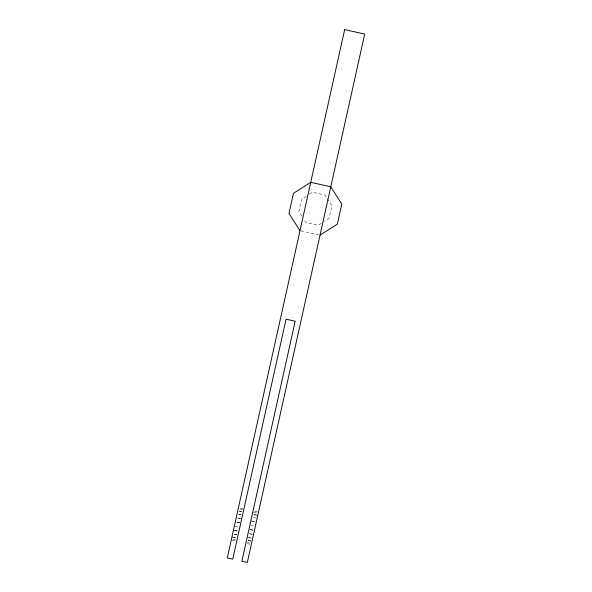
<?xml version="1.0" encoding="UTF-8"?>
<svg xmlns="http://www.w3.org/2000/svg" width="592" height="592" viewBox="0 0 592 592"><rect width="100%" height="100%" fill="white"/><g stroke="black" fill="none" stroke-linecap="round" stroke-linejoin="round"><path stroke-width="0.44" stroke-dasharray="2.96 2.22" d="M306.301 196.159L301.661 199.112L298.879 211.633L301.831 216.272M309.394 194.191L312.48 192.222L325.008 195.005L331.897 205.831L329.115 218.352L324.475 221.304M321.382 223.273L318.289 225.241L305.768 222.459L304.288 220.143M300.869 230.887L319.162 234.95M240.026 508.01L243.919 508.876M254.604 511.251L258.504 512.117M239.782 509.09L243.682 509.956M253.568 512.228L256.691 512.924M239.316 511.207L241.654 511.725M253.894 514.441L257.017 515.136M239.286 511.318L241.625 511.836M253.872 514.559L256.987 515.255M238.65 514.204L240.981 514.729M253.228 517.445L256.343 518.141M238.613 514.359L240.951 514.877M237.829 517.896L241.721 518.762M250.853 520.79L255.529 521.826M237.792 518.067L240.123 518.592M252.37 521.308L255.492 522.003M236.911 522.011L240.026 522.706M250.719 525.082L253.835 525.77M236.874 522.203L239.989 522.891M249.765 529.352L252.888 530.04M235.142 526.303L238.258 526.991M250.505 529.714L252.843 530.232M234.269 530.247L237.385 530.935M249.632 533.658L251.97 534.176M234.225 530.417L238.902 531.461M249.587 533.836L252.71 534.524M234.225 534.125L238.117 534.99M247.249 537.025L251.918 538.061M234.188 534.28L236.526 534.798M248.773 537.521L251.889 538.209M232.767 536.996L235.882 537.684M248.129 540.407L251.245 541.095M231.96 536.937L235.86 537.802M248.107 540.526L251.223 541.214M233.07 539.327L236.171 540.089M246.857 542.464L249.972 543.153M232.034 540.304L235.157 540.97M247.397 543.693L249.728 544.24"/><path stroke-width="0.89" d="M320.035 235.142L337.351 224.124L341.799 204.085L330.78 186.769L310.741 182.321L293.425 193.34L288.97 213.379L299.996 230.695M344.67 29.6L227.291 557.945L232.745 559.159L286.062 319.177L295.193 321.204L241.876 561.186L247.33 562.4L364.709 34.055L344.67 29.6"/></g></svg>
